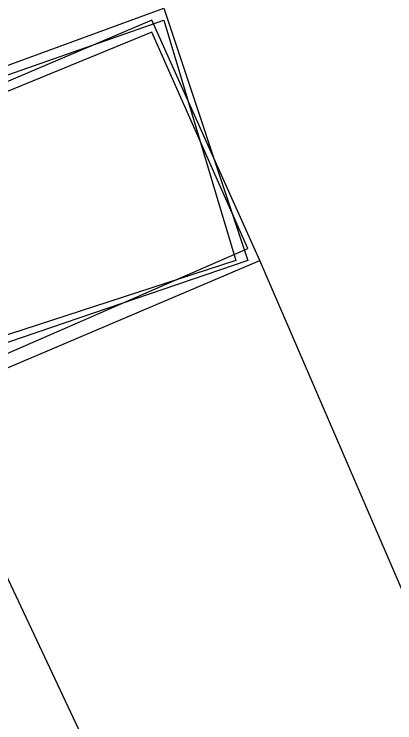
# Model space of a CAD drawing. Header units: feet. Extents: x -84 to 198, y -22 to 181.
# Drawn here: x 18.167 to 18.59, y 38.985 to 39.771 of the extents above; entities that cross this region are included whole.
import ezdxf

# ---------------------------------------------------------------- set-up
doc = ezdxf.new("R2010")
doc.units = ezdxf.units.FT
doc.layers.add('A-LINEA', color=7, linetype='CONTINUOUS')

msp = doc.modelspace()

# ---------------------------------------------------------------- linework, layer by layer
at = {"layer": 'A-LINEA'}
for p, q in [((17.1689, 41.2494), (22.9956, 28.8755)), ((17.1689, 41.2494), (22.9956, 28.8755)), ((19.9067, 36.0978), (18.44, 39.4978)), ((19.9067, 36.0978), (18.44, 39.4978))]:
    msp.add_line(p, q, dxfattribs=at)
for points in [[(18.3333, 39.7778), (18.4267, 39.4978), (17.88, 39.3111), (17.7867, 39.5778), (18.3333, 39.7778)], [(18.3333, 39.7778), (18.4267, 39.4978), (17.88, 39.3111), (17.7867, 39.5778), (18.3333, 39.7778)], [(18.44, 39.4978), (18.32, 39.7644), (17.7867, 39.5378), (17.9067, 39.2711), (18.44, 39.4978)], [(18.44, 39.4978), (18.32, 39.7644), (17.7867, 39.5378), (17.9067, 39.2711), (18.44, 39.4978)], [(18.3333, 39.7644), (18.4133, 39.4978), (17.88, 39.3244), (17.8, 39.5778), (18.3333, 39.7644)], [(18.3333, 39.7644), (18.4133, 39.4978), (17.88, 39.3244), (17.8, 39.5778), (18.3333, 39.7644)], [(18.4267, 39.5111), (18.32, 39.7511), (17.8, 39.5378), (17.9067, 39.2844), (18.4267, 39.5111)], [(18.4267, 39.5111), (18.32, 39.7511), (17.8, 39.5378), (17.9067, 39.2844), (18.4267, 39.5111)]]:
    msp.add_lwpolyline(points, dxfattribs=at)

doc.saveas('drawing.dxf')
